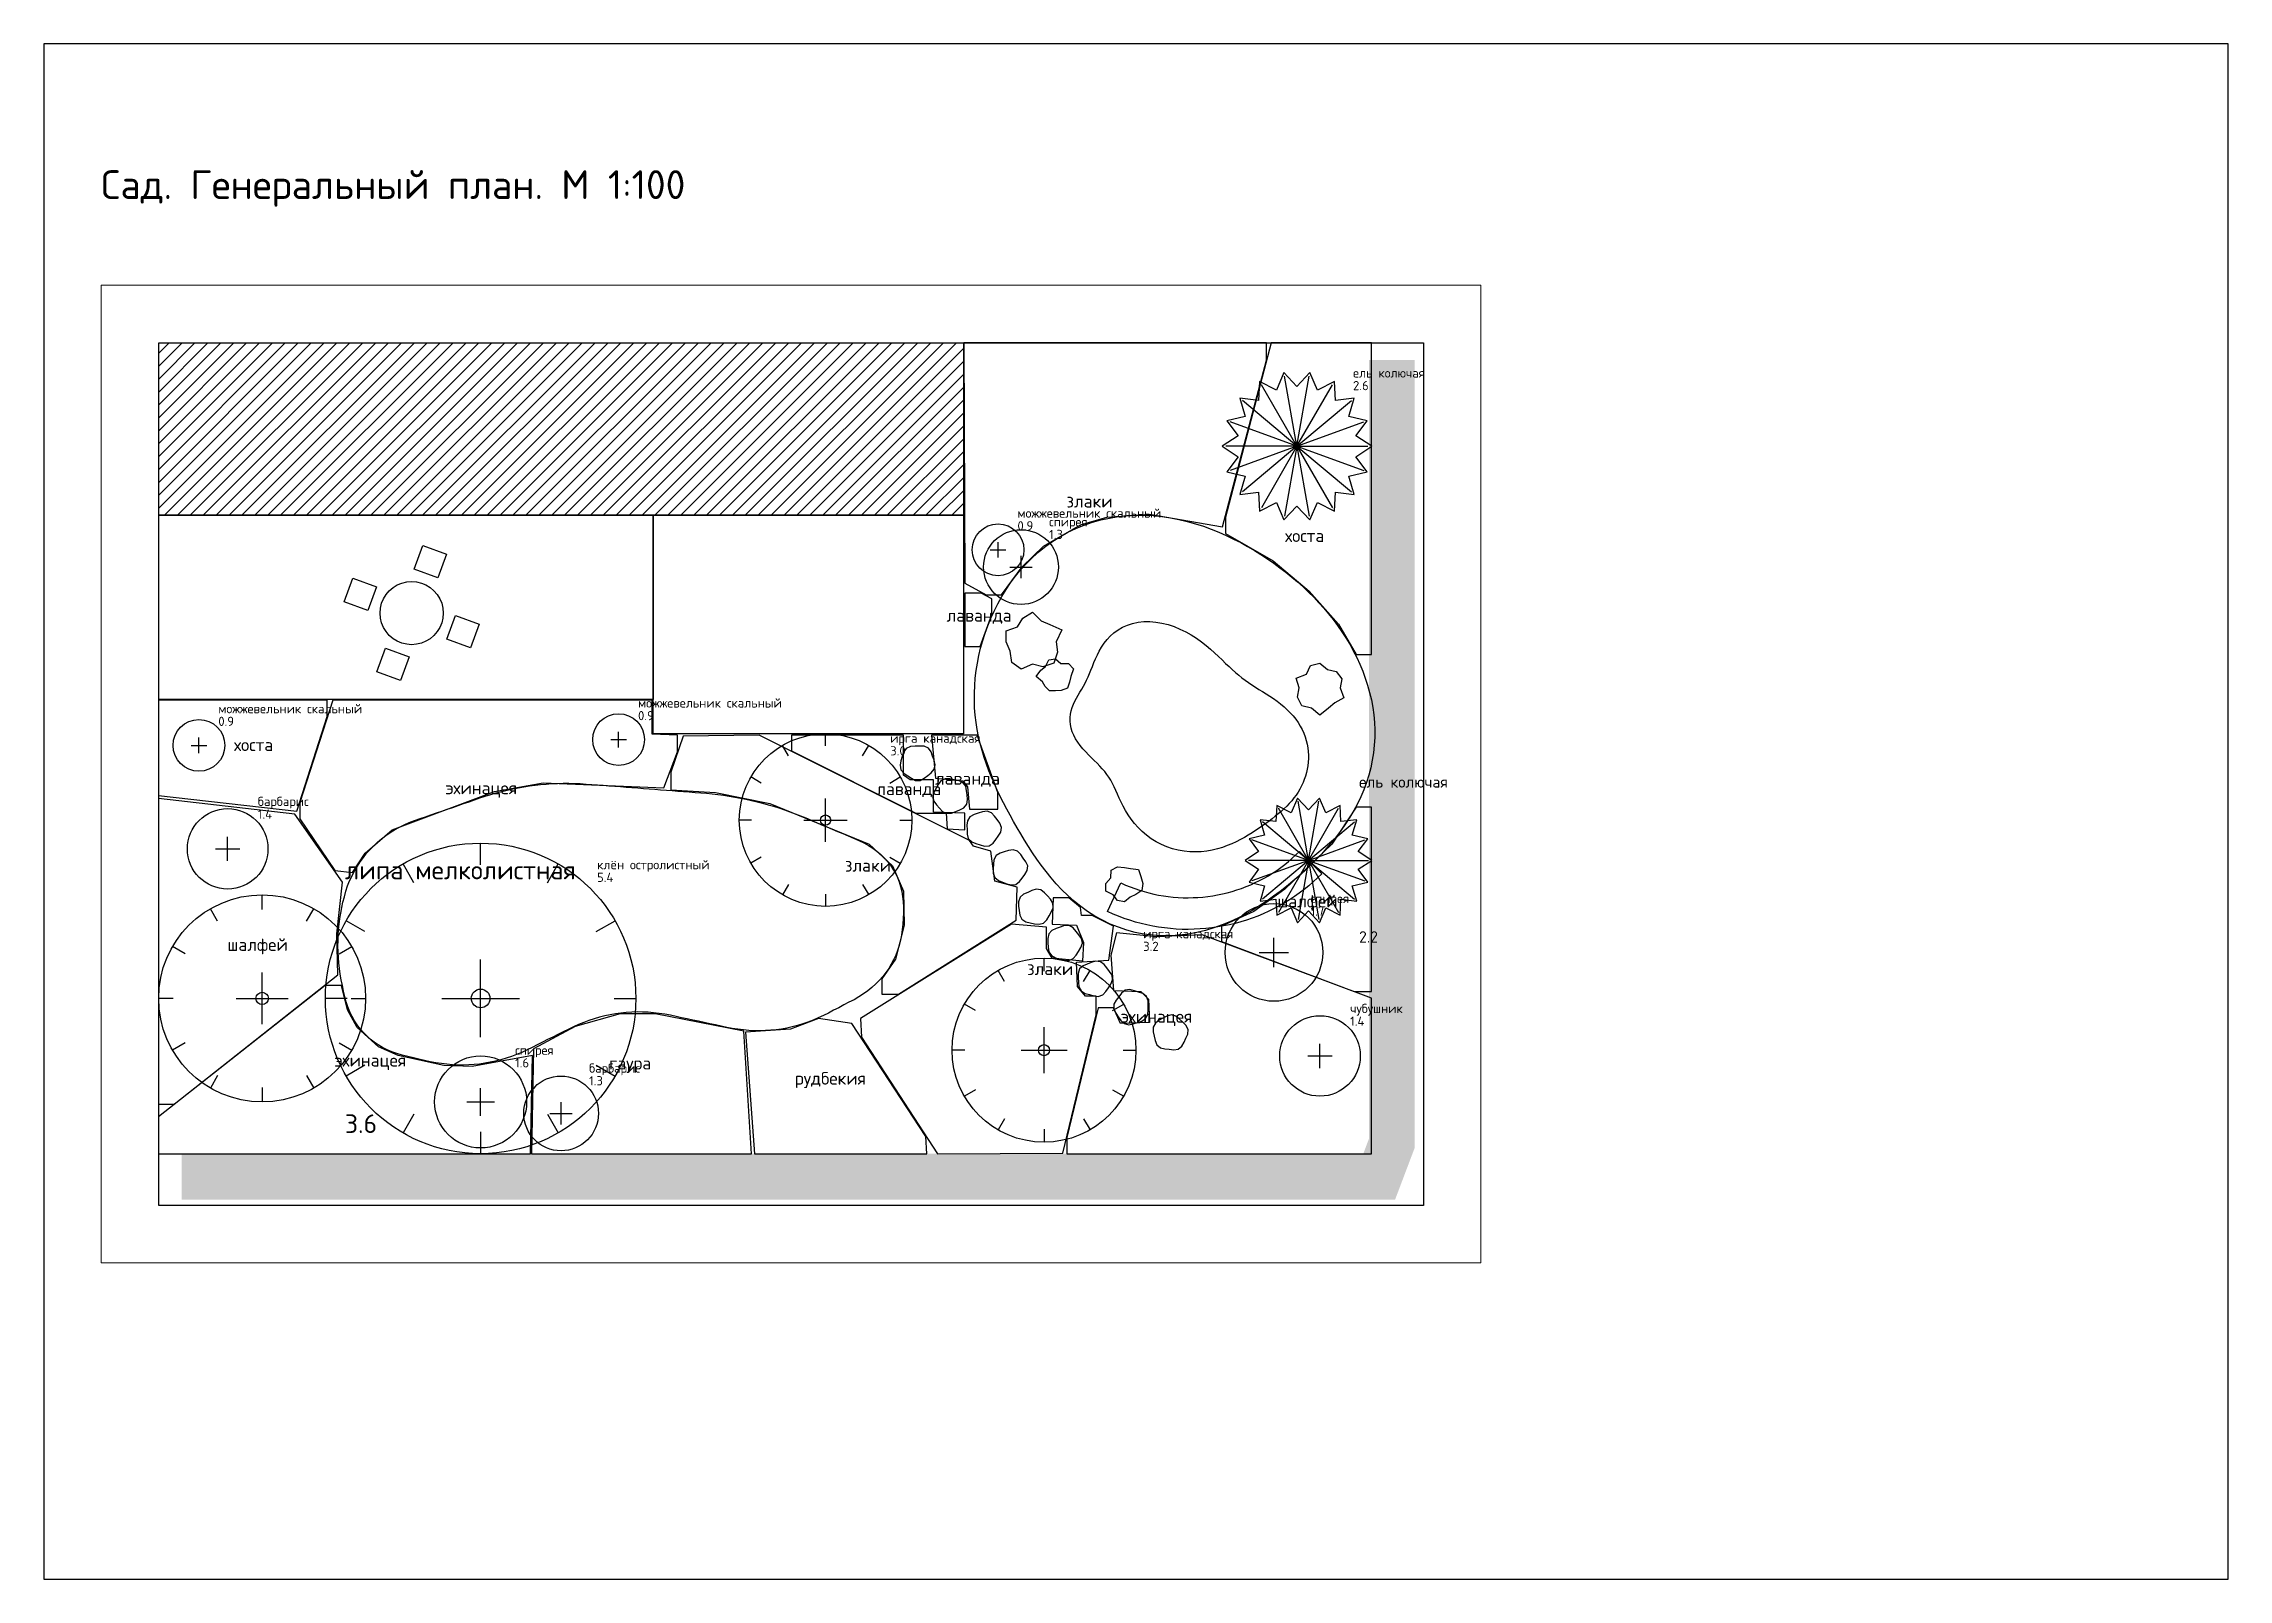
# Paper-space layout 'Генплан 1-100' of a CAD drawing. Header units: metres. Extents: x 20 to 400, y 20 to 287.
# The model-space entities are those that its viewports show. They can reach past a viewport. Long polylines and large blocks are cut down to what shows.
import ezdxf
from ezdxf.enums import TextEntityAlignment as Align

# ---------------------------------------------------------------- set-up
doc = ezdxf.new("R2010")
doc.units = ezdxf.units.M
for name, color, linetype in [('ВОДОЁМ', 5, 'Continuous'), ('ГАЗОН', 3, 'Continuous'), ('ГРАВИЙ', 9, 'Continuous'), ('ГРАНИЦА', 1, 'Continuous'), ('ДЕРЕВЬЯ', 94, 'Continuous'), ('ДОМ', 7, 'Continuous'), ('ДОРОЖКА_ПЛИТЫ', 8, 'Continuous'), ('ЖИВАЯ_ИЗГОРОДЬ', 104, 'Continuous'), ('КАМНИ', 8, 'Continuous'), ('КУСТАРНИКИ', 82, 'Continuous'), ('МАФ', 40, 'Continuous'), ('МЕБЕЛЬ', 42, 'Continuous'), ('НАСТИЛ', 30, 'Continuous'), ('ТЕКСТ', 7, 'Continuous'), ('ТЕРРАСА', 8, 'Continuous'), ('ХВОЙНЫЕ', 96, 'Continuous'), ('ЦВ_злаки', 42, 'Continuous'), ('ЦВ_лаванда', 200, 'Continuous'), ('ЦВ_рудбекия', 50, 'Continuous'), ('ЦВ_хоста', 112, 'Continuous'), ('ЦВ_шалфей', 210, 'Continuous'), ('ЦВ_эхинацея', 230, 'Continuous')]:
    doc.layers.add(name, color=color, linetype=linetype)
doc.styles.add('ГОСТ', font='isocpeur.ttf')

# ---------------------------------------------------------------- blocks, each defined once
blk = doc.blocks.new('ПЛИТА_ШАГ')
blk.add_lwpolyline([(0.3, 0), (0.304, 0.081), (0.266, 0.154), (0.205, 0.205), (0.144, 0.249), (0.079, 0.294), (0, 0.315), (-0.079, 0.294), (-0.144, 0.249), (-0.205, 0.205), (-0.266, 0.154), (-0.304, 0.081), (-0.3, 0), (-0.276, -0.074), (-0.253, -0.146), (-0.22, -0.22), (-0.156, -0.271), (-0.077, -0.286), (0, -0.285), (0.077, -0.286), (0.156, -0.271), (0.22, -0.22), (0.253, -0.146), (0.276, -0.074)], close=True)
blk = doc.blocks.new('ДЕРЕВО')
for p, q in [((0, 0.86), (0, 1)), ((-0.43, 0.745), (-0.5, 0.866)), ((0.43, 0.745), (0.5, 0.866)), ((-0.745, 0.43), (-0.866, 0.5)), ((0.745, 0.43), (0.866, 0.5)), ((0, -0.25), (0, 0.25)), ((-0.86, 0), (-1, 0)), ((-0.25, 0), (0.25, 0)), ((0.86, 0), (1, 0)), ((-0.745, -0.43), (-0.866, -0.5)), ((0.745, -0.43), (0.866, -0.5)), ((-0.43, -0.745), (-0.5, -0.866)), ((0.43, -0.745), (0.5, -0.866)), ((0, -0.86), (0, -1))]:
    blk.add_line(p, q)
for radius in [1, 0.06]:
    blk.add_circle((0, 0), radius)
at = {"style": 'ГОСТ'}
for tag, p in [('ВИД', (0.8, 1.15)), ('D', (0.8, -1.3))]:
    blk.add_attdef(tag, p, '', height=0.18, dxfattribs=at)
blk = doc.blocks.new('ХВОЙНОЕ')
for q in [(-0.165, 0.936), (0.165, 0.936), (-0.728, 0.611), (-0.475, 0.823), (0.475, 0.823), (0.728, 0.611), (-0.893, 0.325), (0.893, 0.325), (-0.95, 0), (-0.893, -0.325), (-0.728, -0.611), (-0.475, -0.823), (-0.165, -0.936), (0.95, 0), (0.165, -0.936), (0.475, -0.823), (0.728, -0.611), (0.893, -0.325)]:
    blk.add_line((0, 0), q)
blk.add_lwpolyline([(1, 0), (0.788, 0.139), (0.94, 0.342), (0.693, 0.4), (0.766, 0.643), (0.514, 0.613), (0.5, 0.866), (0.274, 0.752), (0.174, 0.985), (0, 0.8), (-0.174, 0.985), (-0.274, 0.752), (-0.5, 0.866), (-0.514, 0.613), (-0.766, 0.643), (-0.693, 0.4), (-0.94, 0.342), (-0.788, 0.139), (-1, 0), (-0.788, -0.139), (-0.94, -0.342), (-0.693, -0.4), (-0.766, -0.643), (-0.514, -0.613), (-0.5, -0.866), (-0.274, -0.752), (-0.174, -0.985), (0, -0.8), (0.174, -0.985), (0.274, -0.752), (0.5, -0.866), (0.514, -0.613), (0.766, -0.643), (0.693, -0.4), (0.94, -0.342), (0.788, -0.139)], close=True)
at = {"style": 'ГОСТ'}
for tag, p in [('ВИД', (0.8, 1.15)), ('D', (0.8, -1.3))]:
    blk.add_attdef(tag, p, '', height=0.18, dxfattribs=at)
blk = doc.blocks.new('МОЖЖЕВЕЛЬНИК')
for p, q in [((-0.3, 0), (0.3, 0)), ((0, -0.3), (0, 0.3))]:
    blk.add_line(p, q)
blk.add_circle((0, 0), 1)
at = {"style": 'ГОСТ'}
for tag, p in [('ВИД', (0.8, 1.15)), ('D', (0.8, -1.3))]:
    blk.add_attdef(tag, p, '', height=0.18, dxfattribs=at)
blk = doc.blocks.new('КУСТ')
for p, q in [((-0.3, 0), (0.3, 0)), ((0, -0.3), (0, 0.3))]:
    blk.add_line(p, q)
blk.add_circle((0, 0), 1)
at = {"style": 'ГОСТ'}
for tag, p in [('ВИД', (0.8, 1.15)), ('D', (0.8, -1.3))]:
    blk.add_attdef(tag, p, '', height=0.18, dxfattribs=at)

msp = doc.modelspace()

# ---------------------------------------------------------------- hatches: boundary and pattern name
at = {"layer": 'ДОМ'}
h = msp.add_hatch(dxfattribs=at)
h.set_pattern_fill('ANSI31', scale=0.05)
h.paths.add_polyline_path([(0, 15), (14, 15), (14, 12), (0, 12)])

# ---------------------------------------------------------------- linework, layer by layer
at = {"layer": 'ВОДОЁМ'}
msp.add_lwpolyline([(19.947, 7.467), (19.927, 7.409), (19.905, 7.352), (19.879, 7.296), (19.85, 7.241), (19.819, 7.188), (19.785, 7.136), (19.747, 7.085), (19.708, 7.036), (19.665, 6.988), (19.621, 6.941), (19.574, 6.896), (19.526, 6.852), (19.475, 6.808), (19.423, 6.766), (19.37, 6.724), (19.315, 6.683), (19.259, 6.642), (19.201, 6.601), (19.142, 6.561), (19.081, 6.52), (19.018, 6.48), (18.953, 6.44), (18.886, 6.4), (18.816, 6.362), (18.742, 6.325), (18.666, 6.289), (18.586, 6.256), (18.503, 6.226), (18.416, 6.2), (18.325, 6.178), (18.232, 6.161), (18.135, 6.151), (18.037, 6.146), (17.937, 6.149), (17.836, 6.159), (17.735, 6.177), (17.635, 6.202), (17.537, 6.235), (17.442, 6.276), (17.35, 6.323), (17.263, 6.377), (17.182, 6.437), (17.106, 6.502), (17.036, 6.571), (16.972, 6.643), (16.915, 6.717), (16.864, 6.792), (16.818, 6.867), (16.777, 6.941), (16.741, 7.014), (16.708, 7.084), (16.678, 7.152), (16.649, 7.217), (16.62, 7.279), (16.591, 7.337), (16.561, 7.393), (16.528, 7.446), (16.493, 7.496), (16.455, 7.545), (16.414, 7.593), (16.37, 7.64), (16.324, 7.688), (16.275, 7.736), (16.225, 7.785), (16.175, 7.835), (16.125, 7.887), (16.076, 7.941), (16.03, 7.997), (15.988, 8.055), (15.95, 8.114), (15.918, 8.175), (15.891, 8.237), (15.871, 8.299), (15.858, 8.361), (15.852, 8.423), (15.853, 8.484), (15.86, 8.544), (15.873, 8.602), (15.89, 8.659), (15.912, 8.715), (15.938, 8.769), (15.965, 8.822), (15.995, 8.874), (16.025, 8.925), (16.055, 8.977), (16.084, 9.029), (16.113, 9.082), (16.14, 9.136), (16.166, 9.192), (16.192, 9.25), (16.217, 9.31), (16.242, 9.373), (16.269, 9.438), (16.297, 9.504), (16.328, 9.572), (16.362, 9.64), (16.401, 9.708), (16.446, 9.775), (16.496, 9.84), (16.553, 9.901), (16.617, 9.958), (16.688, 10.009), (16.766, 10.054), (16.851, 10.092), (16.941, 10.121), (17.037, 10.141), (17.137, 10.151), (17.24, 10.153), (17.345, 10.144), (17.452, 10.126), (17.558, 10.1), (17.663, 10.065), (17.765, 10.023), (17.865, 9.974), (17.96, 9.92), (18.051, 9.862), (18.137, 9.801), (18.219, 9.737), (18.295, 9.673), (18.367, 9.609), (18.435, 9.546), (18.498, 9.485), (18.559, 9.426), (18.618, 9.37), (18.675, 9.317), (18.731, 9.267), (18.787, 9.219), (18.843, 9.175), (18.9, 9.132), (18.957, 9.091), (19.017, 9.052), (19.077, 9.013), (19.139, 8.974), (19.202, 8.936), (19.265, 8.896), (19.329, 8.855), (19.392, 8.812), (19.455, 8.767), (19.516, 8.72), (19.575, 8.671), (19.631, 8.62), (19.684, 8.567), (19.734, 8.511), (19.779, 8.454), (19.821, 8.395), (19.858, 8.335), (19.891, 8.273), (19.919, 8.211), (19.942, 8.148), (19.962, 8.085), (19.977, 8.021), (19.988, 7.958), (19.995, 7.895), (19.998, 7.832), (19.998, 7.769), (19.994, 7.707), (19.987, 7.646), (19.977, 7.586), (19.963, 7.526)], close=True, dxfattribs=at)
at = {"layer": 'ГАЗОН'}
msp.add_lwpolyline([(3.741, 6.255), (3.807, 6.317), (3.877, 6.375), (3.95, 6.43), (4.026, 6.482), (4.104, 6.531), (4.187, 6.577), (4.272, 6.619), (4.36, 6.658), (4.452, 6.694), (4.546, 6.726), (4.641, 6.759), (4.736, 6.792), (4.83, 6.824), (4.925, 6.857), (5.02, 6.889), (5.114, 6.922), (5.209, 6.955), (5.303, 6.987), (5.398, 7.02), (5.493, 7.053), (5.587, 7.085), (5.682, 7.117), (5.777, 7.147), (5.872, 7.175), (5.968, 7.2), (6.064, 7.223), (6.16, 7.245), (6.256, 7.264), (6.353, 7.281), (6.45, 7.296), (6.547, 7.309), (6.644, 7.319), (6.742, 7.328), (6.84, 7.334), (6.938, 7.339), (7.037, 7.341), (7.136, 7.341), (7.235, 7.339), (7.334, 7.334), (7.434, 7.328), (7.534, 7.32), (7.633, 7.313), (7.733, 7.305), (7.833, 7.297), (7.933, 7.29), (8.033, 7.282), (8.132, 7.274), (8.232, 7.267), (8.332, 7.259), (8.432, 7.251), (8.532, 7.244), (8.632, 7.236), (8.731, 7.228), (8.831, 7.221), (8.931, 7.213), (9.031, 7.205), (9.131, 7.198), (9.23, 7.19), (9.33, 7.182), (9.43, 7.175), (9.53, 7.166), (9.629, 7.157), (9.728, 7.145), (9.826, 7.132), (9.924, 7.117), (10.022, 7.101), (10.119, 7.083), (10.216, 7.063), (10.313, 7.042), (10.409, 7.019), (10.505, 6.994), (10.6, 6.968), (10.695, 6.94), (10.789, 6.911), (10.883, 6.879), (10.977, 6.846), (11.07, 6.812), (11.163, 6.776), (11.256, 6.738), (11.348, 6.699), (11.44, 6.66), (11.532, 6.621), (11.624, 6.582), (11.717, 6.543), (11.809, 6.504), (11.901, 6.465), (11.993, 6.426), (12.085, 6.387), (12.177, 6.348), (12.264, 6.305), (12.345, 6.26), (12.422, 6.211), (12.493, 6.159), (12.559, 6.103), (12.62, 6.045), (12.676, 5.983), (12.727, 5.918), (12.773, 5.85), (12.814, 5.779), (12.849, 5.704), (12.88, 5.626), (12.905, 5.545), (12.925, 5.461), (12.94, 5.374), (12.95, 5.283), (12.955, 5.189), (12.955, 5.092), (12.95, 4.992), (12.944, 4.892), (12.935, 4.796), (12.92, 4.701), (12.902, 4.61), (12.879, 4.522), (12.852, 4.436), (12.82, 4.353), (12.784, 4.273), (12.743, 4.196), (12.698, 4.121), (12.649, 4.05), (12.595, 3.981), (12.537, 3.915), (12.474, 3.852), (12.407, 3.792), (12.336, 3.734), (12.26, 3.679), (12.18, 3.628), (12.095, 3.578), (12.007, 3.532), (11.918, 3.486), (11.829, 3.439), (11.741, 3.393), (11.652, 3.346), (11.563, 3.301), (11.474, 3.26), (11.384, 3.222), (11.293, 3.187), (11.203, 3.156), (11.111, 3.129), (11.02, 3.105), (10.927, 3.085), (10.835, 3.068), (10.741, 3.055), (10.648, 3.046), (10.553, 3.04), (10.459, 3.037), (10.364, 3.038), (10.268, 3.043), (10.172, 3.051), (10.075, 3.063), (9.978, 3.078), (9.881, 3.097), (9.783, 3.118), (9.685, 3.139), (9.587, 3.16), (9.489, 3.181), (9.391, 3.202), (9.293, 3.223), (9.195, 3.244), (9.097, 3.265), (9, 3.286), (8.902, 3.307), (8.804, 3.325), (8.707, 3.34), (8.61, 3.351), (8.514, 3.359), (8.418, 3.363), (8.323, 3.364), (8.228, 3.362), (8.134, 3.356), (8.04, 3.346), (7.946, 3.334), (7.853, 3.317), (7.76, 3.297), (7.668, 3.274), (7.576, 3.247), (7.485, 3.217), (7.394, 3.184), (7.303, 3.146), (7.213, 3.106), (7.124, 3.062), (7.034, 3.017), (6.945, 2.972), (6.855, 2.928), (6.766, 2.883), (6.676, 2.838), (6.586, 2.793), (6.497, 2.748), (6.407, 2.704), (6.317, 2.662), (6.227, 2.625), (6.136, 2.59), (6.045, 2.56), (5.953, 2.532), (5.861, 2.509), (5.769, 2.489), (5.676, 2.472), (5.582, 2.459), (5.489, 2.449), (5.394, 2.443), (5.3, 2.441), (5.205, 2.442), (5.109, 2.446), (5.013, 2.454), (4.917, 2.466), (4.82, 2.481), (4.723, 2.499), (4.626, 2.521), (4.528, 2.544), (4.43, 2.566), (4.333, 2.588), (4.237, 2.612), (4.145, 2.64), (4.058, 2.672), (3.974, 2.708), (3.895, 2.748), (3.82, 2.792), (3.748, 2.84), (3.681, 2.892), (3.618, 2.948), (3.56, 3.008), (3.505, 3.072), (3.454, 3.14), (3.408, 3.211), (3.365, 3.287), (3.327, 3.367), (3.293, 3.451), (3.262, 3.539), (3.236, 3.631), (3.215, 3.727), (3.195, 3.825), (3.176, 3.923), (3.159, 4.021), (3.145, 4.119), (3.135, 4.216), (3.127, 4.314), (3.122, 4.411), (3.119, 4.507), (3.12, 4.604), (3.124, 4.7), (3.13, 4.796), (3.14, 4.892), (3.152, 4.988), (3.167, 5.083), (3.185, 5.178), (3.206, 5.273), (3.23, 5.368), (3.257, 5.462), (3.286, 5.556), (3.322, 5.647), (3.363, 5.734), (3.408, 5.818), (3.456, 5.899), (3.506, 5.977), (3.56, 6.051), (3.617, 6.123), (3.678, 6.191)], close=True, dxfattribs=at)
at = {"layer": 'ГРАВИЙ'}
msp.add_lwpolyline([(21.147, 8.4), (21.153, 8.268), (21.152, 8.136), (21.144, 8.004), (21.13, 7.872), (21.109, 7.741), (21.082, 7.611), (21.048, 7.482), (21.007, 7.354), (20.961, 7.229), (20.909, 7.106), (20.851, 6.985), (20.787, 6.866), (20.719, 6.75), (20.646, 6.637), (20.569, 6.526), (20.488, 6.418), (20.403, 6.313), (20.315, 6.21), (20.224, 6.109), (20.13, 6.01), (20.033, 5.914), (19.934, 5.819), (19.832, 5.727), (19.727, 5.636), (19.619, 5.547), (19.508, 5.46), (19.394, 5.375), (19.276, 5.293), (19.155, 5.214), (19.031, 5.137), (18.903, 5.065), (18.771, 4.997), (18.635, 4.934), (18.496, 4.877), (18.353, 4.826), (18.207, 4.782), (18.058, 4.746), (17.907, 4.719), (17.754, 4.699), (17.6, 4.69), (17.446, 4.69), (17.292, 4.699), (17.139, 4.719), (16.988, 4.748), (16.839, 4.787), (16.694, 4.836), (16.553, 4.893), (16.416, 4.959), (16.285, 5.032), (16.158, 5.113), (16.038, 5.2), (15.923, 5.292), (15.814, 5.389), (15.711, 5.489), (15.614, 5.593), (15.522, 5.699), (15.435, 5.806), (15.352, 5.915), (15.274, 6.024), (15.2, 6.133), (15.128, 6.242), (15.06, 6.351), (14.994, 6.46), (14.931, 6.568), (14.869, 6.677), (14.809, 6.785), (14.751, 6.893), (14.694, 7.002), (14.639, 7.111), (14.587, 7.221), (14.536, 7.332), (14.487, 7.445), (14.441, 7.559), (14.398, 7.674), (14.358, 7.791), (14.322, 7.91), (14.289, 8.03), (14.261, 8.152), (14.237, 8.275), (14.217, 8.4), (14.203, 8.526), (14.193, 8.653), (14.188, 8.781), (14.189, 8.91), (14.194, 9.04), (14.205, 9.17), (14.22, 9.3), (14.241, 9.431), (14.267, 9.561), (14.298, 9.692), (14.334, 9.822), (14.375, 9.952), (14.422, 10.081), (14.474, 10.209), (14.532, 10.336), (14.595, 10.462), (14.664, 10.586), (14.739, 10.708), (14.819, 10.828), (14.906, 10.944), (14.999, 11.057), (15.099, 11.166), (15.204, 11.27), (15.315, 11.37), (15.433, 11.463), (15.556, 11.551), (15.684, 11.631), (15.817, 11.705), (15.955, 11.771), (16.096, 11.829), (16.241, 11.879), (16.389, 11.92), (16.539, 11.953), (16.691, 11.977), (16.843, 11.994), (16.996, 12.001), (17.149, 12.001), (17.301, 11.994), (17.451, 11.979), (17.6, 11.957), (17.747, 11.928), (17.891, 11.894), (18.033, 11.854), (18.172, 11.809), (18.308, 11.76), (18.44, 11.706), (18.57, 11.649), (18.697, 11.588), (18.821, 11.525), (18.941, 11.458), (19.059, 11.389), (19.174, 11.317), (19.286, 11.244), (19.396, 11.168), (19.503, 11.089), (19.607, 11.009), (19.709, 10.927), (19.808, 10.842), (19.905, 10.755), (20, 10.666), (20.091, 10.575), (20.18, 10.481), (20.266, 10.385), (20.35, 10.287), (20.43, 10.186), (20.507, 10.082), (20.581, 9.976), (20.651, 9.868), (20.718, 9.757), (20.78, 9.644), (20.839, 9.529), (20.894, 9.411), (20.944, 9.291), (20.989, 9.168), (21.029, 9.044), (21.064, 8.918), (21.094, 8.791), (21.117, 8.661), (21.135, 8.531)], close=True, dxfattribs=at)
at = {"layer": 'ГРАНИЦА'}
msp.add_lwpolyline([(0, 15), (22, 15), (22, 0), (0, 0)], close=True, dxfattribs=at)
at = {"layer": 'ДОМ'}
msp.add_lwpolyline([(0, 15), (14, 15), (14, 12), (0, 12)], close=True, dxfattribs=at)
at = {"layer": 'ЖИВАЯ_ИЗГОРОДЬ', "const_width": 0.8}
msp.add_lwpolyline([(21.45, 14.7), (21.45, 13.899), (21.45, 13.098), (21.45, 12.297), (21.45, 11.495), (21.45, 10.694), (21.45, 9.893), (21.45, 9.092), (21.45, 8.291), (21.45, 7.49), (21.45, 6.689), (21.45, 5.887), (21.45, 5.086), (21.45, 4.285), (21.45, 3.484), (21.45, 2.683), (21.45, 1.882), (21.45, 1.081), (21.23, 0.5), (20.428, 0.5), (19.627, 0.5), (18.826, 0.5), (18.025, 0.5), (17.224, 0.5), (16.423, 0.5), (15.622, 0.5), (14.82, 0.5), (14.019, 0.5), (13.218, 0.5), (12.417, 0.5), (11.616, 0.5), (10.815, 0.5), (10.014, 0.5), (9.213, 0.5), (8.411, 0.5), (7.61, 0.5), (6.809, 0.5), (6.008, 0.5), (5.207, 0.5), (4.406, 0.5), (3.605, 0.5), (2.803, 0.5), (2.002, 0.5), (1.201, 0.5), (0.4, 0.5)], dxfattribs=at)
at = {"layer": 'КАМНИ'}
for points in [[(15.614, 9.8), (15.633, 9.621), (15.57, 9.43), (15.379, 9.368), (15.2, 9.409), (15.004, 9.326), (14.84, 9.44), (14.812, 9.639), (14.74, 9.8), (14.742, 9.99), (14.937, 10.063), (15.031, 10.209), (15.2, 10.318), (15.351, 10.164), (15.5, 10.1), (15.708, 10.01)], [(15.869, 9.2), (15.845, 9.099), (15.806, 8.994), (15.701, 8.956), (15.6, 8.948), (15.495, 8.948), (15.421, 9.021), (15.376, 9.107), (15.265, 9.2), (15.342, 9.307), (15.426, 9.374), (15.482, 9.485), (15.6, 9.507), (15.692, 9.423), (15.824, 9.424), (15.91, 9.329)], [(20.553, 9), (20.615, 8.828), (20.458, 8.742), (20.348, 8.644), (20.2, 8.527), (20.053, 8.646), (19.885, 8.685), (19.808, 8.837), (19.837, 9), (19.786, 9.171), (19.965, 9.235), (20.038, 9.391), (20.2, 9.428), (20.333, 9.32), (20.484, 9.284), (20.578, 9.157)], [(17.12, 5.6), (17.104, 5.474), (16.995, 5.405), (16.899, 5.36), (16.8, 5.28), (16.676, 5.301), (16.603, 5.403), (16.476, 5.466), (16.478, 5.6), (16.562, 5.698), (16.568, 5.832), (16.681, 5.888), (16.8, 5.875), (16.907, 5.859), (17.042, 5.842), (17.084, 5.718)]]:
    msp.add_lwpolyline(points, close=True, dxfattribs=at)
at = {"layer": 'МАФ'}
msp.add_lwpolyline([(20.233, 5.767), (20.159, 5.695), (20.083, 5.625), (20.004, 5.558), (19.924, 5.493), (19.841, 5.431), (19.756, 5.372), (19.67, 5.315), (19.582, 5.261), (19.492, 5.209), (19.401, 5.161), (19.308, 5.115), (19.214, 5.073), (19.118, 5.033), (19.022, 4.996), (18.924, 4.963), (18.825, 4.932), (18.726, 4.905), (18.625, 4.881), (18.524, 4.86), (18.422, 4.842), (18.32, 4.827), (18.217, 4.815), (18.114, 4.807), (18.011, 4.802), (17.907, 4.8), (17.804, 4.801), (17.701, 4.806), (17.598, 4.814), (17.495, 4.825), (17.393, 4.839), (17.291, 4.857), (17.189, 4.877), (17.089, 4.901), (16.989, 4.928), (16.89, 4.958), (16.792, 4.992), (16.695, 5.028), (16.6, 5.067), (16.505, 5.109), (16.738, 5.608), (16.816, 5.572), (16.896, 5.54), (16.977, 5.51), (17.058, 5.482), (17.141, 5.457), (17.224, 5.434), (17.308, 5.415), (17.392, 5.397), (17.477, 5.383), (17.562, 5.371), (17.648, 5.362), (17.734, 5.355), (17.82, 5.351), (17.906, 5.35), (17.992, 5.352), (18.078, 5.356), (18.164, 5.363), (18.25, 5.372), (18.335, 5.385), (18.42, 5.4), (18.504, 5.417), (18.588, 5.437), (18.671, 5.46), (18.753, 5.486), (18.835, 5.514), (18.915, 5.544), (18.995, 5.577), (19.073, 5.613), (19.151, 5.651), (19.227, 5.691), (19.302, 5.734), (19.375, 5.779), (19.447, 5.826), (19.517, 5.876), (19.586, 5.928), (19.653, 5.982), (19.719, 6.038), (19.783, 6.096), (19.845, 6.155)], close=True, dxfattribs=at)
at = {"layer": 'МЕБЕЛЬ'}
for points in [[(4.443, 11.061), (4.593, 11.475), (5.007, 11.324), (4.856, 10.911)], [(3.639, 10.343), (3.225, 10.493), (3.376, 10.907), (3.789, 10.756)], [(4.95, 10.3), (4.943, 10.214), (4.923, 10.13), (4.89, 10.05), (4.845, 9.977), (4.789, 9.911), (4.723, 9.855), (4.65, 9.81), (4.57, 9.777), (4.486, 9.757), (4.4, 9.75), (4.314, 9.757), (4.23, 9.777), (4.15, 9.81), (4.077, 9.855), (4.011, 9.911), (3.955, 9.977), (3.91, 10.05), (3.877, 10.13), (3.857, 10.214), (3.85, 10.3), (3.857, 10.386), (3.877, 10.47), (3.91, 10.55), (3.955, 10.623), (4.011, 10.689), (4.077, 10.745), (4.15, 10.79), (4.23, 10.823), (4.314, 10.843), (4.4, 10.85), (4.486, 10.843), (4.57, 10.823), (4.65, 10.79), (4.723, 10.745), (4.789, 10.689), (4.845, 10.623), (4.89, 10.55), (4.923, 10.47), (4.943, 10.386)], [(5.161, 10.257), (5.575, 10.107), (5.424, 9.693), (5.011, 9.844)], [(4.357, 9.539), (4.207, 9.125), (3.793, 9.276), (3.944, 9.689)]]:
    msp.add_lwpolyline(points, close=True, dxfattribs=at)
at = {"layer": 'НАСТИЛ'}
msp.add_lwpolyline([(8.6, 12), (14, 12), (14, 8.2), (8.6, 8.2)], close=True, dxfattribs=at)
at = {"layer": 'ТЕРРАСА'}
msp.add_lwpolyline([(0, 12), (8.6, 12), (8.6, 8.8), (0, 8.8)], close=True, dxfattribs=at)
at = {"layer": 'ЦВ_злаки'}
for points in [[(14.003, 15.001), (14.02, 10.818), (14.392, 10.615), (14.663, 10.615), (15.019, 11.106), (15.391, 11.462), (16.035, 11.834), (16.492, 11.97), (17.237, 12.021), (18.507, 11.801), (19.269, 14.696), (19.269, 15.001)], [(9.126, 8.16), (8.906, 7.533), (8.906, 7.229), (9.685, 7.178), (10.633, 6.991), (12.36, 6.28), (12.767, 5.908), (12.953, 5.467), (12.97, 4.875), (12.818, 4.282), (12.581, 3.943), (12.581, 3.673), (12.868, 3.673), (14.917, 4.959), (14.934, 5.535), (14.545, 5.637), (14.477, 6.162), (14.172, 6.246), (14.105, 6.348), (10.447, 8.177)], [(16.611, 4.858), (16.238, 5.044), (16.052, 5.044), (16.035, 5.18), (15.832, 5.349), (15.561, 5.349), (15.544, 4.892), (15.967, 4.875), (16.086, 4.57), (16.069, 4.248), (15.544, 4.299), (15.442, 4.468), (15.442, 4.841), (14.833, 4.892), (12.208, 3.249), (12.225, 2.927), (13.546, 0.895), (15.73, 0.912), (16.306, 3.317), (16.306, 3.639), (16.12, 3.639), (15.984, 3.808), (15.967, 4.231), (16.526, 4.265)]]:
    msp.add_lwpolyline(points, close=True, dxfattribs=at)
at = {"layer": 'ЦВ_лаванда'}
for points in [[(14.02, 10.649), (14.02, 9.718), (14.291, 9.718), (14.494, 10.277), (14.494, 10.547), (14.308, 10.649)], [(11.006, 8.177), (11.006, 7.906), (13.173, 6.822), (13.698, 6.822), (13.715, 6.551), (14.02, 6.534), (14.02, 6.822), (13.478, 6.839), (13.478, 7.398), (13.072, 7.398), (12.953, 7.483), (12.953, 8.177)], [(13.444, 8.177), (13.512, 7.432), (13.986, 7.381), (14.071, 7.279), (14.105, 6.89), (14.596, 6.89), (14.596, 7.178), (14.24, 8.177)], [(6.518, 2.724), (6.485, 0.895), (10.311, 0.895), (10.176, 3.029), (8.635, 3.334), (8.025, 3.334), (7.247, 3.114)]]:
    msp.add_lwpolyline(points, close=True, dxfattribs=at)
at = {"layer": 'ЦВ_рудбекия'}
msp.add_lwpolyline([(10.21, 3.012), (10.362, 0.895), (13.359, 0.895), (13.343, 1.2), (12.056, 3.165), (11.48, 3.249), (10.989, 3.063)], close=True, dxfattribs=at)
at = {"layer": 'ЦВ_хоста'}
for points in [[(19.354, 15.001), (18.558, 11.97), (18.558, 11.682), (19.388, 11.208), (20.014, 10.683), (20.522, 10.107), (20.827, 9.582), (21.098, 9.582), (21.098, 15.001)], [(-0.001, 8.786), (-0.001, 7.127), (2.404, 6.856), (2.929, 8.499), (2.929, 8.786)]]:
    msp.add_lwpolyline(points, close=True, dxfattribs=at)
at = {"layer": 'ЦВ_шалфей'}
for points in [[(2.37, 6.805), (-0.001, 7.076), (-0.001, 1.759), (0.27, 1.759), (3.115, 4.011), (3.098, 4.722), (3.199, 5.62)], [(21.098, 6.924), (20.827, 6.924), (20.404, 6.28), (19.591, 5.501), (19.049, 5.112), (18.49, 4.858), (18.49, 4.587), (20.793, 3.723), (21.098, 3.723)]]:
    msp.add_lwpolyline(points, close=True, dxfattribs=at)
at = {"layer": 'ЦВ_эхинацея'}
for points in [[(2.454, 6.721), (3.064, 5.823), (3.369, 5.789), (3.589, 6.128), (4.063, 6.534), (5.841, 7.195), (6.688, 7.347), (8.787, 7.262), (9.025, 7.889), (9.025, 8.177), (8.584, 8.194), (8.584, 8.786), (3.03, 8.786), (2.454, 7.008)], [(16.661, 4.739), (16.56, 4.35), (16.611, 3.74), (17.085, 3.723), (17.22, 3.588), (17.237, 3.181), (16.729, 3.165), (16.611, 3.435), (16.34, 3.435), (15.798, 1.183), (15.798, 0.895), (21.098, 0.895), (21.098, 3.605), (18.152, 4.705), (17.356, 4.672)], [(-0.001, 1.539), (-0.001, 0.895), (6.468, 0.895), (6.501, 2.606), (5.452, 2.419), (4.961, 2.436), (4.165, 2.606), (3.826, 2.758), (3.453, 3.097), (3.284, 3.402), (3.183, 3.825), (2.895, 3.825)]]:
    msp.add_lwpolyline(points, close=True, dxfattribs=at)

# ---------------------------------------------------------------- block references
at = {"layer": 'ДЕРЕВЬЯ'}
ref = msp.add_blockref('ДЕРЕВО', (11.6, 6.7), dxfattribs=dict(at, xscale=1.5, yscale=1.5))
ref.add_attrib('ВИД', 'ирга канадская', (12.725, 8.045), dxfattribs={"layer": 'ТЕКСТ', "height": 0.16, "style": 'ГОСТ'})
ref.add_attrib('D', '3.0', (12.725, 7.825), dxfattribs={"layer": 'ТЕКСТ', "height": 0.16, "style": 'ГОСТ'})
ref = msp.add_blockref('ДЕРЕВО', (5.6, 3.6), dxfattribs=dict(at, xscale=2.7, yscale=2.7))
ref.add_attrib('ВИД', 'клён остролистный', (7.625, 5.845), dxfattribs={"layer": 'ТЕКСТ', "height": 0.16, "style": 'ГОСТ'})
ref.add_attrib('D', '5.4', (7.625, 5.625), dxfattribs={"layer": 'ТЕКСТ', "height": 0.16, "style": 'ГОСТ'})
at = {"layer": 'ДЕРЕВЬЯ', "xscale": 1.8, "yscale": 1.8}
msp.add_blockref('ДЕРЕВО', (1.8, 3.6), dxfattribs=at).add_auto_attribs({'ВИД': 'липа мелколистная', 'D': '3.6'})
at = {"layer": 'ДЕРЕВЬЯ'}
ref = msp.add_blockref('ДЕРЕВО', (15.4, 2.7), dxfattribs=dict(at, xscale=1.6, yscale=1.6))
ref.add_attrib('ВИД', 'ирга канадская', (17.125, 4.645), dxfattribs={"layer": 'ТЕКСТ', "height": 0.16, "style": 'ГОСТ'})
ref.add_attrib('D', '3.2', (17.125, 4.425), dxfattribs={"layer": 'ТЕКСТ', "height": 0.16, "style": 'ГОСТ'})
at = {"layer": 'ДОРОЖКА_ПЛИТЫ'}
for p, rotation in [((13.2, 7.699), 38.37605961867085), ((13.776, 7.123), 167.79834954858478), ((14.346, 6.551), 198.4260665553407), ((14.804, 5.879), 124.34568237503446), ((15.248, 5.189), 132.37606995805734), ((15.753, 4.563), 344.52844217515286), ((16.281, 3.939), 56.75912779092406), ((16.924, 3.448), 305.65542758329707), ((17.596, 3), 281.38604462582845)]:
    msp.add_blockref('ПЛИТА_ШАГ', p, dxfattribs=dict(at, rotation=rotation))
at = {"layer": 'КУСТАРНИКИ'}
ref = msp.add_blockref('КУСТ', (15, 11.1), dxfattribs=dict(at, xscale=0.65, yscale=0.65))
ref.add_attrib('ВИД', 'спирея', (15.488, 11.807), dxfattribs={"layer": 'ТЕКСТ', "height": 0.16, "style": 'ГОСТ'})
ref.add_attrib('D', '1.3', (15.488, 11.587), dxfattribs={"layer": 'ТЕКСТ', "height": 0.16, "style": 'ГОСТ'})
ref = msp.add_blockref('КУСТ', (1.2, 6.2), dxfattribs=dict(at, xscale=0.7, yscale=0.7))
ref.add_attrib('ВИД', 'барбарис', (1.725, 6.945), dxfattribs={"layer": 'ТЕКСТ', "height": 0.16, "style": 'ГОСТ'})
ref.add_attrib('D', '1.4', (1.725, 6.725), dxfattribs={"layer": 'ТЕКСТ', "height": 0.16, "style": 'ГОСТ'})
ref = msp.add_blockref('КУСТ', (19.4, 4.4), dxfattribs=dict(at, xscale=0.85, yscale=0.85))
ref.add_attrib('ВИД', 'спирея', (20.037, 5.257), dxfattribs={"layer": 'ТЕКСТ', "height": 0.16, "style": 'ГОСТ'})
ref.add_attrib('D', '1.7', (20.037, 5.037), dxfattribs={"layer": 'ТЕКСТ', "height": 0.16, "style": 'ГОСТ'})
ref = msp.add_blockref('КУСТ', (20.2, 2.6), dxfattribs=dict(at, xscale=0.7, yscale=0.7))
ref.add_attrib('ВИД', 'чубушник', (20.725, 3.345), dxfattribs={"layer": 'ТЕКСТ', "height": 0.16, "style": 'ГОСТ'})
ref.add_attrib('D', '1.4', (20.725, 3.125), dxfattribs={"layer": 'ТЕКСТ', "height": 0.16, "style": 'ГОСТ'})
ref = msp.add_blockref('КУСТ', (5.6, 1.8), dxfattribs=dict(at, xscale=0.8, yscale=0.8))
ref.add_attrib('ВИД', 'спирея', (6.2, 2.62), dxfattribs={"layer": 'ТЕКСТ', "height": 0.16, "style": 'ГОСТ'})
ref.add_attrib('D', '1.6', (6.2, 2.4), dxfattribs={"layer": 'ТЕКСТ', "height": 0.16, "style": 'ГОСТ'})
ref = msp.add_blockref('КУСТ', (7, 1.6), dxfattribs=dict(at, xscale=0.65, yscale=0.65))
ref.add_attrib('ВИД', 'барбарис', (7.487, 2.308), dxfattribs={"layer": 'ТЕКСТ', "height": 0.16, "style": 'ГОСТ'})
ref.add_attrib('D', '1.3', (7.487, 2.088), dxfattribs={"layer": 'ТЕКСТ', "height": 0.16, "style": 'ГОСТ'})
at = {"layer": 'ХВОЙНЫЕ'}
ref = msp.add_blockref('ХВОЙНОЕ', (19.8, 13.2), dxfattribs=dict(at, xscale=1.3, yscale=1.3))
ref.add_attrib('ВИД', 'ель колючая', (20.775, 14.395), dxfattribs={"layer": 'ТЕКСТ', "height": 0.16, "style": 'ГОСТ'})
ref.add_attrib('D', '2.6', (20.775, 14.175), dxfattribs={"layer": 'ТЕКСТ', "height": 0.16, "style": 'ГОСТ'})
ref = msp.add_blockref('МОЖЖЕВЕЛЬНИК', (14.6, 11.4), dxfattribs=dict(at, xscale=0.45, yscale=0.45))
ref.add_attrib('ВИД', 'можжевельник скальный', (14.938, 11.958), dxfattribs={"layer": 'ТЕКСТ', "height": 0.16, "style": 'ГОСТ'})
ref.add_attrib('D', '0.9', (14.938, 11.738), dxfattribs={"layer": 'ТЕКСТ', "height": 0.16, "style": 'ГОСТ'})
ref = msp.add_blockref('МОЖЖЕВЕЛЬНИК', (8, 8.1), dxfattribs=dict(at, xscale=0.45, yscale=0.45))
ref.add_attrib('ВИД', 'можжевельник скальный', (8.338, 8.657), dxfattribs={"layer": 'ТЕКСТ', "height": 0.16, "style": 'ГОСТ'})
ref.add_attrib('D', '0.9', (8.338, 8.437), dxfattribs={"layer": 'ТЕКСТ', "height": 0.16, "style": 'ГОСТ'})
ref = msp.add_blockref('МОЖЖЕВЕЛЬНИК', (0.7, 8), dxfattribs=dict(at, xscale=0.45, yscale=0.45))
ref.add_attrib('ВИД', 'можжевельник скальный', (1.037, 8.557), dxfattribs={"layer": 'ТЕКСТ', "height": 0.16, "style": 'ГОСТ'})
ref.add_attrib('D', '0.9', (1.037, 8.338), dxfattribs={"layer": 'ТЕКСТ', "height": 0.16, "style": 'ГОСТ'})
at = {"layer": 'ХВОЙНЫЕ', "xscale": 1.1, "yscale": 1.1}
msp.add_blockref('ХВОЙНОЕ', (20, 6), dxfattribs=at).add_auto_attribs({'ВИД': 'ель колючая', 'D': '2.2'})

# ---------------------------------------------------------------- texts
at = {"layer": 'ТЕКСТ', "style": 'ГОСТ'}
for s, p in [('злаки', (16.192, 12.245)), ('хоста', (19.935, 11.646)), ('лаванда', (14.271, 10.26)), ('хоста', (1.652, 8.011)), ('эхинацея', (5.611, 7.26)), ('лаванда', (13.048, 7.244)), ('лаванда', (14.069, 7.425)), ('злаки', (12.338, 5.913)), ('шалфей', (19.982, 5.292)), ('шалфей', (1.721, 4.536)), ('злаки', (15.507, 4.116)), ('эхинацея', (17.357, 3.288)), ('эхинацея', (3.682, 2.525)), ('гаура', (8.2, 2.475)), ('рудбекия', (11.685, 2.211))]:
    msp.add_text(s, height=0.22, dxfattribs=at).set_placement(p, align=Align.MIDDLE_CENTER)

psp = doc.layouts.new('Генплан 1-100')

# ---------------------------------------------------------------- linework, layer by layer
psp.add_lwpolyline([(20, 20), (400, 20), (400, 287), (20, 287)], close=True)

# ---------------------------------------------------------------- texts
at = {"style": 'ГОСТ'}
psp.add_text('Сад. Генеральный план. М 1:100', height=5, dxfattribs=at).set_placement((30, 260))

# ---------------------------------------------------------------- viewports
at = {"layer": 'VIEWPORTS'}
psp.add_viewport(center=(150, 160), size=(240, 170), view_center_point=(11, 7.5), view_height=17, dxfattribs=at)

doc.saveas('drawing.dxf')
